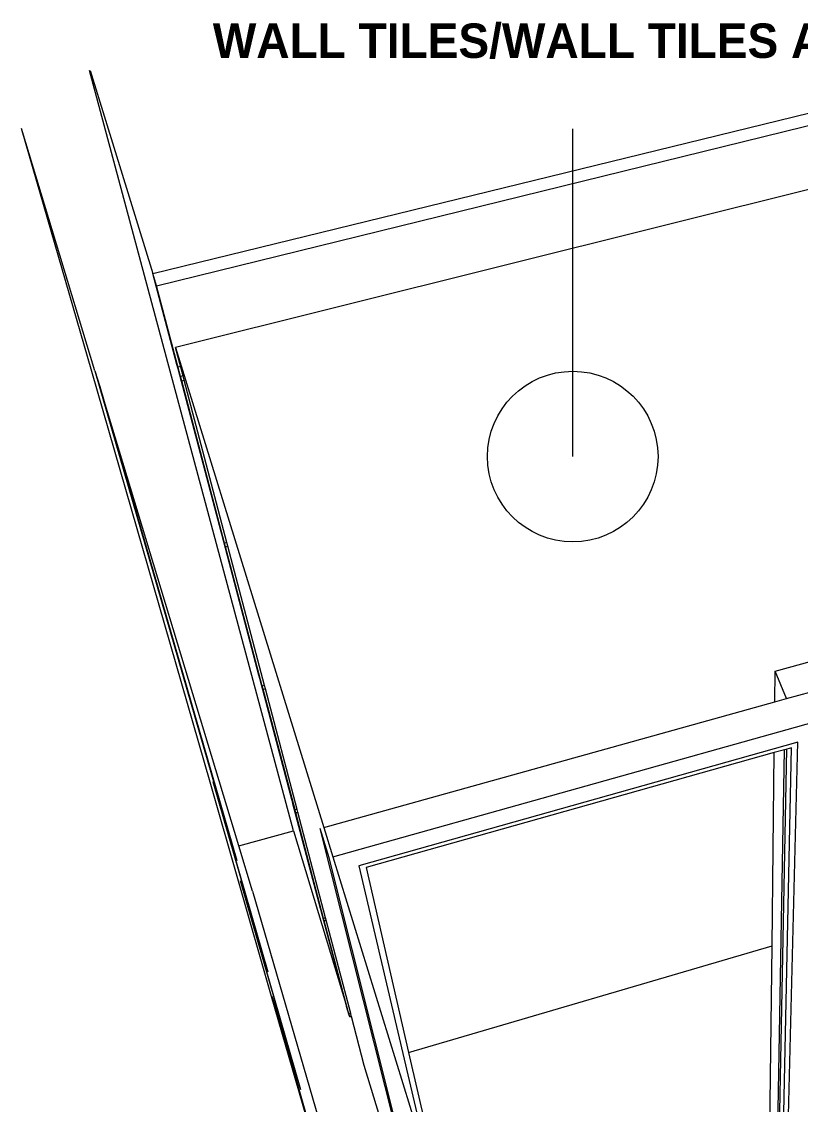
# Model space of a CAD drawing. Header units: millimetres. Extents: x 1634676 to 2568129, y -408635 to -190573.
# Drawn here: x 2499086 to 2503607, y -333923 to -327637 of the extents above; entities that cross this region are included whole.
import ezdxf
from ezdxf.enums import TextEntityAlignment as Align

# ---------------------------------------------------------------- set-up
doc = ezdxf.new("R2010")
doc.units = ezdxf.units.MM
doc.header["$MEASUREMENT"] = 0
doc.layers.get('0').update_dxf_attribs({"lineweight": 15})
doc.layers.add('thin', color=250, linetype='Continuous', lineweight=5)
doc.styles.add('txt100-2', font='GOTHICB.TTF', dxfattribs={"height": 0.2})

msp = doc.modelspace()

# ---------------------------------------------------------------- linework, layer by layer
at = {"layer": 'thin'}
for p, q in [((2500663.9, -332335.2), (2499479.8, -327920.5)), ((2499483.6, -327920.5), (2499847.6, -329099.8)), ((2499847.6, -329099.8), (2504665.4, -327920.5)), ((2499869.4, -329170.2), (2504959.6, -327920.5)), ((2499511.5, -329663.8), (2499085.6, -328256.8)), ((2499492.3, -329668.6), (2499085.6, -328256.8)), ((2502285.7, -330162.3), (2502285.7, -328258.8)), ((2504974.5, -328283.4), (2499979.9, -329528.4)), ((2499869.4, -329170.2), (2499847.6, -329099.8)), ((2499987.3, -329628.2), (2499847.6, -329099.8)), ((2500008.5, -329697.2), (2499869.4, -329170.2)), ((2499979.9, -329528.4), (2500840.6, -332316.8)), ((2500023.3, -329693.5), (2499979.9, -329528.4)), ((2500008.5, -329697.2), (2499987.3, -329628.2)), ((2500009.1, -329639.4), (2499994.3, -329643.2)), ((2500179.4, -332053.7), (2499492.3, -329668.6)), ((2499511.5, -329663.8), (2500310.5, -332429.5)), ((2499511.5, -329663.8), (2499539.2, -329755.1)), ((2500015.3, -329722.8), (2499994.1, -329653.8)), ((2500243.9, -330599.1), (2499994.1, -329653.8)), ((2500023.3, -329693.5), (2500008.5, -329697.2)), ((2500015.3, -329722.8), (2500008.5, -329697.2)), ((2500030, -329719.1), (2500023.3, -329693.5)), ((2499539.2, -329755.1), (2500334.7, -332508.4)), ((2500346.9, -332423.4), (2499539.2, -329755.1)), ((2500015.3, -329722.8), (2500030, -329719.1)), ((2500264.1, -330665.2), (2500015.3, -329722.8)), ((2500277.7, -330661.6), (2500030, -329719.1)), ((2500264.1, -330665.2), (2500243.9, -330599.1)), ((2500463.9, -331431.7), (2500249.7, -330620.9)), ((2500269.9, -330686.9), (2500249.7, -330620.9)), ((2500277.7, -330661.6), (2500264.1, -330665.2)), ((2500269.9, -330686.9), (2500264.1, -330665.2)), ((2500269.9, -330686.9), (2500283.5, -330683.4)), ((2500483.2, -331495), (2500269.9, -330686.9)), ((2500283.5, -330683.4), (2500277.7, -330661.6)), ((2500495.9, -331491.6), (2500283.5, -330683.4)), ((2503461.6, -331408.8), (2504795.9, -331039.4)), ((2500483.2, -331495), (2500463.9, -331431.7)), ((2500654.7, -332153.6), (2500468.9, -331450.5)), ((2500488.2, -331513.7), (2500468.9, -331450.5)), ((2503459.5, -331587), (2503461.6, -331408.8)), ((2503527.5, -331568), (2503461.6, -331408.8)), ((2500495.9, -331491.6), (2500483.2, -331495)), ((2500488.2, -331513.7), (2500483.2, -331495)), ((2500488.2, -331513.7), (2500500.8, -331510.3)), ((2500673.2, -332214.2), (2500488.2, -331513.7)), ((2500500.8, -331510.3), (2500495.9, -331491.6)), ((2500684.9, -332211), (2500500.8, -331510.3)), ((2503527.5, -331568), (2503669.9, -331528.3)), ((2500840.6, -332316.8), (2503459.5, -331587)), ((2503459.5, -331587), (2503527.5, -331568)), ((2500893, -332486.8), (2503737.3, -331689)), ((2503592, -331820.8), (2501043, -332538)), ((2503513.6, -335010.6), (2503592, -331820.8)), ((2503456.1, -331881.5), (2501085.4, -332549.2)), ((2503443, -333003.9), (2503456.1, -331881.5)), ((2503514.6, -331865.1), (2503456.1, -331881.5)), ((2503462.4, -334887.9), (2503514.6, -331865.1)), ((2503470.8, -334957.4), (2503528.3, -331861.2)), ((2503489.1, -335007.4), (2503556, -331853.4)), ((2503528.3, -331861.2), (2503514.6, -331865.1)), ((2503556, -331853.4), (2503528.3, -331861.2)), ((2500344.6, -332627), (2500179.4, -332053.7)), ((2500195.3, -332049.4), (2500214.7, -332112.7)), ((2500195.3, -332049.4), (2500497.5, -333096.1)), ((2500214.7, -332112.7), (2500515.7, -333155)), ((2500673.2, -332214.2), (2500654.7, -332153.6)), ((2500821.8, -332785.5), (2500659.1, -332170)), ((2500677.5, -332230.6), (2500659.1, -332170)), ((2500684.9, -332211), (2500673.2, -332214.2)), ((2500677.5, -332230.6), (2500673.2, -332214.2)), ((2500689.2, -332227.3), (2500684.9, -332211)), ((2500677.5, -332230.6), (2500689.2, -332227.3)), ((2500839.4, -332843.6), (2500677.5, -332230.6)), ((2500850.4, -332840.5), (2500689.2, -332227.3)), ((2500346.9, -332423.4), (2500663.9, -332335.2)), ((2500663.9, -332335.2), (2500973.6, -333360)), ((2501622.4, -335506.6), (2500819.1, -332322.8)), ((2500871.5, -332492.8), (2500819.1, -332322.8)), ((2500840.6, -332316.8), (2500893, -332486.8)), ((2500310.5, -332429.5), (2500334.7, -332508.4)), ((2500426.3, -332685.5), (2500346.9, -332423.4)), ((2501661.2, -335635), (2500871.5, -332492.8)), ((2500893, -332486.8), (2501470.5, -334357.5)), ((2501043, -332538), (2501470.5, -334357.5)), ((2501085.4, -332549.2), (2501333, -333621.9)), ((2500537.4, -333296.4), (2500344.6, -332627)), ((2500353.7, -332624.4), (2500373.6, -332688.7)), ((2500353.7, -332624.4), (2500686.6, -333778.6)), ((2500373.6, -332688.7), (2500704.9, -333837.5)), ((2500426.3, -332685.5), (2502045.2, -338261.8)), ((2500839.4, -332843.6), (2500821.8, -332785.5)), ((2500969.2, -333343.3), (2500825.6, -332800)), ((2500843.2, -332858), (2500825.6, -332800)), ((2500850.4, -332840.5), (2500839.4, -332843.6)), ((2500843.2, -332858), (2500839.4, -332843.6)), ((2500854.2, -332854.9), (2500850.4, -332840.5)), ((2500843.2, -332858), (2500854.2, -332854.9)), ((2500986, -333399.1), (2500843.2, -332858)), ((2500996.4, -333396.1), (2500854.2, -332854.9)), ((2501333, -333621.9), (2503443, -333003.9)), ((2503422, -334807.7), (2503443, -333003.9)), ((2500497.5, -333096.1), (2500515.7, -333155)), ((2500907.5, -334581.1), (2500537.4, -333296.4)), ((2500538.7, -333296), (2500558.9, -333360.9)), ((2500538.7, -333296), (2500908.9, -334580.7)), ((2500986, -333399.1), (2500969.2, -333343.3)), ((2500558.9, -333360.9), (2500927.1, -334638.6)), ((2500973.6, -333360), (2500972.6, -333356.1)), ((2500989.4, -333411.8), (2500972.6, -333356.1)), ((2500990.4, -333415.7), (2500973.6, -333360)), ((2500996.4, -333396.1), (2500986, -333399.1)), ((2500989.4, -333411.8), (2500986, -333399.1)), ((2500989.4, -333411.8), (2500999.7, -333408.8)), ((2500990.4, -333415.7), (2500989.4, -333411.8)), ((2500990.4, -333415.7), (2501000.7, -333412.7)), ((2500999.7, -333408.8), (2500996.4, -333396.1)), ((2501000.7, -333412.7), (2500999.7, -333408.8)), ((2501075.5, -333697.3), (2501000.7, -333412.7)), ((2501333, -333621.9), (2501598.7, -334773.2)), ((2501622.4, -335506.6), (2501075.5, -333697.3)), ((2500686.6, -333778.6), (2500704.9, -333837.5))]:
    msp.add_line(p, q, dxfattribs=at)
msp.add_circle((2502285.7, -330162.3), 495.2, dxfattribs=at)

# ---------------------------------------------------------------- texts
at = {"style": 'txt100-2'}
msp.add_text('WALL TILES/WALL TILES ACCENT', height=200, dxfattribs=at).set_placement((2502431.7, -327747.9), align=Align.MIDDLE_CENTER)

doc.saveas('drawing.dxf')
